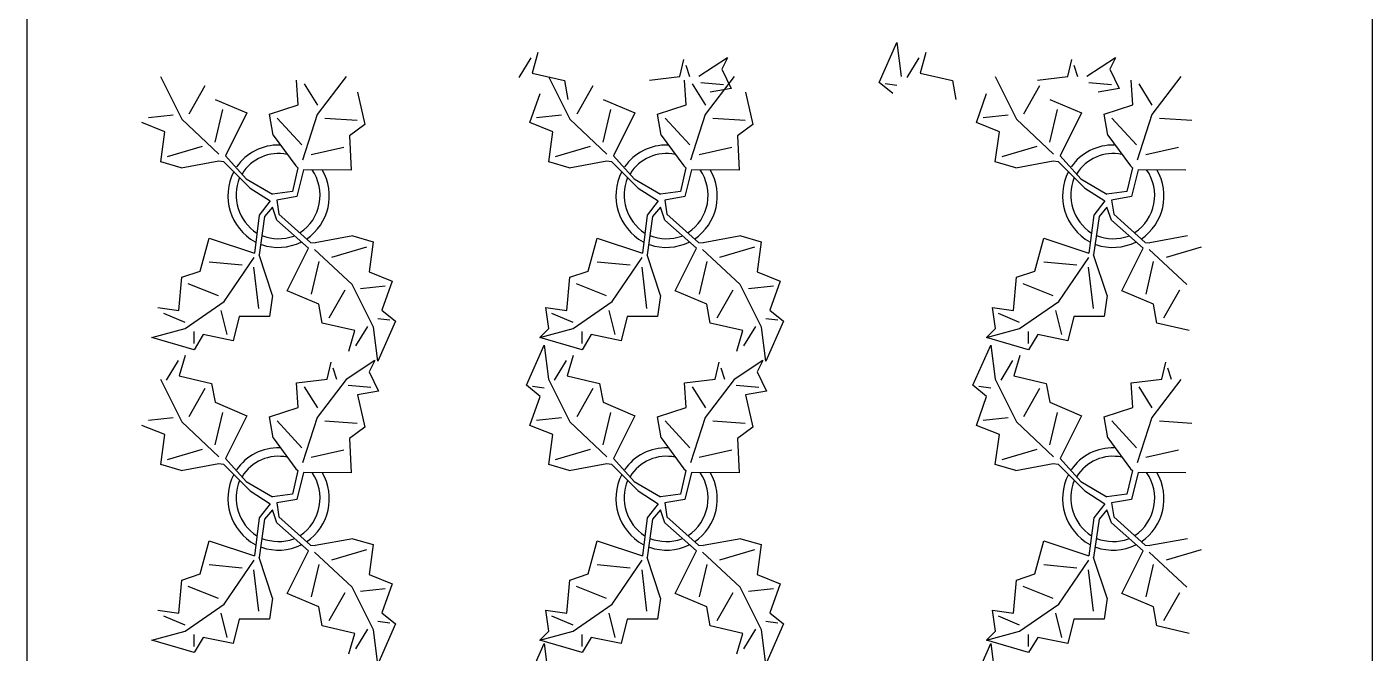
# Model space of a CAD drawing. Header units: inches. Extents: x 8624 to 20537, y 780 to 7738.
# Drawn here: x 17139.8 to 17297.6, y 2654.4 to 2727.8 of the extents above; entities that cross this region are included whole.
import ezdxf

# ---------------------------------------------------------------- set-up
doc = ezdxf.new("R2010")
doc.units = ezdxf.units.IN
doc.header["$MEASUREMENT"] = 0

msp = doc.modelspace()

# ---------------------------------------------------------------- linework, layer by layer
for p, q in [((17139.85, 2729.61), (17139.85, 1318.98)), ((17297.59, 2729.61), (17297.59, 1331.61))]:
    msp.add_line(p, q)
at = {"color": 114, "linetype": 'Continuous'}
for p, q in [((17239.78, 2721.27), (17241.87, 2725.98)), ((17241.87, 2725.98), (17242.38, 2721.98)), ((17199.77, 2724.78), (17199.08, 2722.38)), ((17245.27, 2724.78), (17244.58, 2722.38)), ((17197.58, 2721.88), (17198.97, 2724.18)), ((17216.42, 2721.97), (17216.88, 2723.98)), ((17217.1, 2723.31), (17217.53, 2721.97)), ((17222.02, 2724.17), (17218.65, 2721.96)), ((17222.02, 2724.17), (17221.34, 2722.83)), ((17221.34, 2722.83), (17222.44, 2720.59)), ((17243.08, 2721.88), (17244.47, 2724.18)), ((17261.92, 2721.97), (17262.38, 2723.98)), ((17262.6, 2723.31), (17263.03, 2721.97)), ((17267.52, 2724.17), (17264.15, 2721.96)), ((17267.52, 2724.17), (17266.84, 2722.83)), ((17266.84, 2722.83), (17267.94, 2720.59)), ((17155.51, 2721.98), (17158.02, 2716.98)), ((17171.67, 2718.65), (17171.47, 2721.55)), ((17172.36, 2721.1), (17173.91, 2718.63)), ((17177.29, 2721.96), (17173.9, 2717.51)), ((17199.08, 2722.38), (17202.88, 2721.49)), ((17201.01, 2721.98), (17203.52, 2716.98)), ((17202.88, 2721.49), (17203.28, 2719.29)), ((17212.84, 2721.55), (17216.42, 2721.97)), ((17217.17, 2718.65), (17216.97, 2721.55)), ((17217.86, 2721.1), (17219.41, 2718.63)), ((17218.87, 2721.28), (17221.55, 2721.04)), ((17222.79, 2721.96), (17219.4, 2717.51)), ((17241.38, 2719.97), (17239.78, 2721.27)), ((17240.48, 2721.17), (17241.88, 2720.98)), ((17244.58, 2722.38), (17248.38, 2721.49)), ((17248.38, 2721.49), (17248.78, 2719.29)), ((17253.39, 2721.98), (17255.9, 2716.98)), ((17258.34, 2721.55), (17261.92, 2721.97)), ((17264.37, 2721.28), (17267.05, 2721.04)), ((17269.55, 2718.65), (17269.35, 2721.55)), ((17270.24, 2721.1), (17271.78, 2718.63)), ((17275.16, 2721.96), (17271.78, 2717.51)), ((17160.72, 2720.89), (17158.82, 2717.58)), ((17178.62, 2720.16), (17179.48, 2716.35)), ((17198.83, 2716.57), (17200.02, 2719.97)), ((17206.22, 2720.89), (17204.32, 2717.58)), ((17222.44, 2720.59), (17219.98, 2720.16)), ((17224.12, 2720.16), (17224.98, 2716.35)), ((17251.2, 2716.57), (17252.39, 2719.97)), ((17258.59, 2720.89), (17256.7, 2717.58)), ((17267.94, 2720.59), (17265.48, 2720.16)), ((17161.92, 2719.29), (17165.62, 2717.7)), ((17161.93, 2714.29), (17162.82, 2718.09)), ((17168.31, 2717.55), (17171.67, 2718.65)), ((17207.42, 2719.29), (17211.12, 2717.7)), ((17207.43, 2714.29), (17208.32, 2718.09)), ((17213.81, 2717.55), (17217.17, 2718.65)), ((17259.79, 2719.29), (17263.5, 2717.7)), ((17259.8, 2714.29), (17260.7, 2718.09)), ((17266.19, 2717.55), (17269.55, 2718.65)), ((17156.03, 2715.48), (17153.33, 2716.57)), ((17154.12, 2717.17), (17157.02, 2717.48)), ((17158.02, 2716.98), (17162.37, 2712.87)), ((17165.62, 2717.7), (17163.13, 2712.69)), ((17168.74, 2715.09), (17168.31, 2717.55)), ((17169.2, 2717.1), (17172.09, 2713.95)), ((17173.9, 2717.51), (17172.17, 2712.16)), ((17178.59, 2716.8), (17174.79, 2717.06)), ((17201.53, 2715.48), (17198.83, 2716.57)), ((17199.62, 2717.17), (17202.52, 2717.48)), ((17203.52, 2716.98), (17207.87, 2712.87)), ((17211.12, 2717.7), (17208.63, 2712.69)), ((17214.24, 2715.09), (17213.81, 2717.55)), ((17214.7, 2717.1), (17217.59, 2713.95)), ((17219.4, 2717.51), (17217.67, 2712.16)), ((17224.09, 2716.8), (17220.29, 2717.06)), ((17253.9, 2715.48), (17251.2, 2716.57)), ((17252, 2717.17), (17254.9, 2717.48)), ((17255.9, 2716.98), (17260.24, 2712.87)), ((17263.5, 2717.7), (17261.01, 2712.69)), ((17266.61, 2715.09), (17266.19, 2717.55)), ((17267.08, 2717.1), (17269.96, 2713.95)), ((17271.78, 2717.51), (17270.05, 2712.16)), ((17276.47, 2716.8), (17272.67, 2717.06)), ((17155.54, 2711.98), (17156.03, 2715.48)), ((17168.74, 2715.09), (17171.4, 2711.49)), ((17179.48, 2716.35), (17177.68, 2715.02)), ((17177.68, 2715.02), (17177.88, 2711)), ((17201.04, 2711.98), (17201.53, 2715.48)), ((17214.24, 2715.09), (17216.9, 2711.49)), ((17224.98, 2716.35), (17223.18, 2715.02)), ((17223.18, 2715.02), (17223.38, 2711)), ((17253.41, 2711.98), (17253.9, 2715.48)), ((17266.61, 2715.09), (17269.27, 2711.49)), ((17156.33, 2712.58), (17160.43, 2713.79)), ((17173.19, 2712.82), (17177, 2713.69)), ((17201.83, 2712.58), (17205.93, 2713.79)), ((17218.69, 2712.82), (17222.5, 2713.69)), ((17254.21, 2712.58), (17258.31, 2713.79)), ((17271.07, 2712.82), (17274.88, 2713.69)), ((17157.94, 2711.28), (17155.54, 2711.98)), ((17157.94, 2711.28), (17162.34, 2712.09)), ((17162.34, 2712.09), (17162.9, 2712.03)), ((17162.9, 2712.03), (17166.02, 2708.9)), ((17165.57, 2709.99), (17163.13, 2712.69)), ((17203.44, 2711.28), (17201.04, 2711.98)), ((17203.44, 2711.28), (17207.84, 2712.09)), ((17207.84, 2712.09), (17208.4, 2712.03)), ((17208.4, 2712.03), (17211.52, 2708.9)), ((17211.07, 2709.99), (17208.63, 2712.69)), ((17255.81, 2711.28), (17253.41, 2711.98)), ((17255.81, 2711.28), (17260.21, 2712.09)), ((17260.21, 2712.09), (17260.78, 2712.03)), ((17260.78, 2712.03), (17263.9, 2708.9)), ((17263.44, 2709.99), (17261.01, 2712.69)), ((17171.62, 2711.27), (17170.98, 2708.5)), ((17171.4, 2711.49), (17171.62, 2711.27)), ((17172.29, 2711.04), (17171.5, 2707.89)), ((17177.88, 2711), (17172.29, 2711.04)), ((17217.12, 2711.27), (17216.48, 2708.5)), ((17216.9, 2711.49), (17217.12, 2711.27)), ((17217.79, 2711.04), (17217, 2707.89)), ((17223.38, 2711), (17217.79, 2711.04)), ((17269.49, 2711.27), (17268.85, 2708.5)), ((17269.27, 2711.49), (17269.49, 2711.27)), ((17270.16, 2711.04), (17269.37, 2707.89)), ((17275.75, 2711), (17270.16, 2711.04)), ((17165.57, 2709.99), (17168.63, 2708.19)), ((17166.02, 2708.9), (17168.37, 2707.38)), ((17170.98, 2708.5), (17168.63, 2708.19)), ((17170.98, 2708.5), (17170.98, 2708.5)), ((17211.07, 2709.99), (17214.13, 2708.19)), ((17211.52, 2708.9), (17213.87, 2707.38)), ((17216.48, 2708.5), (17214.13, 2708.19)), ((17216.48, 2708.5), (17216.48, 2708.5)), ((17263.44, 2709.99), (17266.5, 2708.19)), ((17263.9, 2708.9), (17266.24, 2707.38)), ((17268.85, 2708.5), (17266.5, 2708.19)), ((17268.85, 2708.5), (17268.85, 2708.5)), ((17168.37, 2707.38), (17167.09, 2705.72)), ((17171.5, 2707.89), (17169.15, 2707.48)), ((17169.15, 2707.48), (17169.41, 2705.85)), ((17213.87, 2707.38), (17212.59, 2705.72)), ((17217, 2707.89), (17214.65, 2707.48)), ((17214.65, 2707.48), (17214.91, 2705.85)), ((17266.24, 2707.38), (17264.96, 2705.72)), ((17269.37, 2707.89), (17267.03, 2707.48)), ((17267.03, 2707.48), (17267.29, 2705.85)), ((17167.09, 2705.72), (17166.52, 2701.26)), ((17167.72, 2705.55), (17167.07, 2701.07)), ((17168.63, 2706.67), (17167.72, 2705.55)), ((17169.15, 2705.14), (17168.63, 2706.67)), ((17169.41, 2705.85), (17173.1, 2702.53)), ((17212.59, 2705.72), (17212.02, 2701.26)), ((17213.22, 2705.55), (17212.57, 2701.07)), ((17214.13, 2706.67), (17213.22, 2705.55)), ((17214.65, 2705.14), (17214.13, 2706.67)), ((17214.91, 2705.85), (17218.6, 2702.53)), ((17264.96, 2705.72), (17264.39, 2701.26)), ((17265.59, 2705.55), (17264.94, 2701.07)), ((17266.5, 2706.67), (17265.59, 2705.55)), ((17267.03, 2705.14), (17266.5, 2706.67)), ((17267.29, 2705.85), (17270.97, 2702.53)), ((17172.87, 2701.86), (17169.15, 2705.14)), ((17218.37, 2701.86), (17214.65, 2705.14)), ((17270.74, 2701.86), (17267.03, 2705.14)), ((17160.16, 2699.14), (17161.22, 2703.02)), ((17161.22, 2703.02), (17166.52, 2701.26)), ((17173.1, 2702.53), (17173.67, 2702.47)), ((17178.06, 2703.28), (17173.67, 2702.47)), ((17178.06, 2703.28), (17180.47, 2702.58)), ((17180.47, 2702.58), (17179.97, 2699.08)), ((17205.66, 2699.14), (17206.72, 2703.02)), ((17206.72, 2703.02), (17212.02, 2701.26)), ((17218.6, 2702.53), (17219.17, 2702.47)), ((17223.56, 2703.28), (17219.17, 2702.47)), ((17223.56, 2703.28), (17225.97, 2702.58)), ((17225.97, 2702.58), (17225.47, 2699.08)), ((17258.03, 2699.14), (17259.09, 2703.02)), ((17259.09, 2703.02), (17264.39, 2701.26)), ((17270.97, 2702.53), (17271.54, 2702.47)), ((17275.94, 2703.28), (17271.54, 2702.47)), ((17162.98, 2695.6), (17166.51, 2700.75)), ((17168.64, 2696.31), (17167.07, 2701.07)), ((17170.38, 2696.86), (17172.87, 2701.86)), ((17177.98, 2697.58), (17173.59, 2701.68)), ((17179.67, 2701.98), (17175.57, 2700.77)), ((17208.48, 2695.6), (17212.01, 2700.75)), ((17214.14, 2696.31), (17212.57, 2701.07)), ((17215.88, 2696.86), (17218.37, 2701.86)), ((17223.48, 2697.58), (17219.09, 2701.68)), ((17225.17, 2701.98), (17221.07, 2700.77)), ((17260.86, 2695.6), (17264.38, 2700.75)), ((17266.52, 2696.31), (17264.94, 2701.07)), ((17268.25, 2696.86), (17270.74, 2701.86)), ((17275.85, 2697.58), (17271.46, 2701.68)), ((17277.54, 2701.98), (17273.44, 2700.77)), ((17158.03, 2698.43), (17160.16, 2699.14)), ((17165.11, 2699.84), (17161.22, 2700.2)), ((17166.44, 2699.61), (17167.01, 2694.77)), ((17174.07, 2700.27), (17173.18, 2696.46)), ((17179.97, 2699.08), (17182.68, 2697.99)), ((17203.53, 2698.43), (17205.66, 2699.14)), ((17210.61, 2699.84), (17206.72, 2700.2)), ((17211.94, 2699.61), (17212.51, 2694.77)), ((17219.57, 2700.27), (17218.68, 2696.46)), ((17225.47, 2699.08), (17228.18, 2697.99)), ((17255.91, 2698.43), (17258.03, 2699.14)), ((17262.98, 2699.84), (17259.09, 2700.2)), ((17264.31, 2699.61), (17264.89, 2694.77)), ((17271.94, 2700.27), (17271.05, 2696.46)), ((17157.68, 2694.54), (17158.03, 2698.43)), ((17158.74, 2697.72), (17162.28, 2696.31)), ((17180.49, 2692.58), (17177.98, 2697.58)), ((17182.68, 2697.99), (17181.48, 2694.58)), ((17203.18, 2694.54), (17203.53, 2698.43)), ((17204.24, 2697.72), (17207.78, 2696.31)), ((17225.99, 2692.58), (17223.48, 2697.58)), ((17228.18, 2697.99), (17226.98, 2694.58)), ((17255.56, 2694.54), (17255.91, 2698.43)), ((17256.62, 2697.72), (17260.15, 2696.31)), ((17168.64, 2696.31), (17168.29, 2693.83)), ((17174.08, 2695.27), (17170.38, 2696.86)), ((17175.29, 2693.67), (17177.18, 2696.97)), ((17181.88, 2697.38), (17178.98, 2697.08)), ((17214.14, 2696.31), (17213.79, 2693.83)), ((17219.58, 2695.27), (17215.88, 2696.86)), ((17220.79, 2693.67), (17222.68, 2696.97)), ((17227.38, 2697.38), (17224.48, 2697.08)), ((17266.52, 2696.31), (17266.16, 2693.83)), ((17271.96, 2695.27), (17268.25, 2696.86)), ((17273.16, 2693.67), (17275.05, 2696.97)), ((17155.21, 2694.89), (17157.68, 2694.54)), ((17158.39, 2692.42), (17162.98, 2695.6)), ((17163.34, 2691.71), (17162.63, 2694.54)), ((17174.49, 2693.07), (17174.08, 2695.27)), ((17181.48, 2694.58), (17183.09, 2693.29)), ((17200.71, 2694.89), (17203.18, 2694.54)), ((17201.06, 2692.42), (17200.71, 2694.89)), ((17203.89, 2692.42), (17208.48, 2695.6)), ((17208.84, 2691.71), (17208.13, 2694.54)), ((17219.99, 2693.07), (17219.58, 2695.27)), ((17226.98, 2694.58), (17228.59, 2693.29)), ((17253.08, 2694.89), (17255.56, 2694.54)), ((17253.43, 2692.42), (17253.08, 2694.89)), ((17256.26, 2692.42), (17260.86, 2695.6)), ((17261.21, 2691.71), (17260.5, 2694.54)), ((17272.36, 2693.07), (17271.96, 2695.27)), ((17158.39, 2693.12), (17155.91, 2694.19)), ((17164.75, 2693.83), (17164.05, 2691)), ((17168.29, 2693.83), (17164.75, 2693.83)), ((17178.29, 2692.18), (17174.49, 2693.07)), ((17182.39, 2693.39), (17180.99, 2693.58)), ((17183.09, 2693.29), (17181, 2688.58)), ((17203.89, 2693.12), (17201.41, 2694.19)), ((17210.25, 2693.83), (17209.55, 2691)), ((17213.79, 2693.83), (17210.25, 2693.83)), ((17223.79, 2692.18), (17219.99, 2693.07)), ((17227.89, 2693.39), (17226.49, 2693.58)), ((17228.59, 2693.29), (17226.5, 2688.58)), ((17256.26, 2693.12), (17253.79, 2694.19)), ((17262.63, 2693.83), (17261.92, 2691)), ((17266.16, 2693.83), (17262.63, 2693.83)), ((17276.16, 2692.18), (17272.36, 2693.07)), ((17154.5, 2691.36), (17158.39, 2692.42)), ((17159.45, 2689.94), (17154.5, 2691.36)), ((17159.45, 2690.65), (17159.45, 2692.06)), ((17160.51, 2691.71), (17159.45, 2689.94)), ((17164.05, 2691), (17160.51, 2691.71)), ((17177.59, 2689.77), (17178.29, 2692.18)), ((17179.79, 2692.68), (17178.39, 2690.38)), ((17181, 2688.58), (17180.49, 2692.58)), ((17200, 2691.36), (17203.89, 2692.42)), ((17200, 2691.36), (17201.06, 2692.42)), ((17204.95, 2689.94), (17200, 2691.36)), ((17204.95, 2690.65), (17204.95, 2692.06)), ((17206.01, 2691.71), (17204.95, 2689.94)), ((17209.55, 2691), (17206.01, 2691.71)), ((17223.09, 2689.77), (17223.79, 2692.18)), ((17225.29, 2692.68), (17223.89, 2690.38)), ((17226.5, 2688.58), (17225.99, 2692.58)), ((17252.37, 2691.36), (17256.26, 2692.42)), ((17252.37, 2691.36), (17253.43, 2692.42)), ((17257.32, 2689.94), (17252.37, 2691.36)), ((17257.32, 2690.65), (17257.32, 2692.06)), ((17258.38, 2691.71), (17257.32, 2689.94)), ((17261.92, 2691), (17258.38, 2691.71)), ((17198.42, 2685.77), (17200.5, 2690.48)), ((17200.5, 2690.48), (17201.01, 2686.48)), ((17250.79, 2685.77), (17252.88, 2690.48)), ((17252.88, 2690.48), (17253.39, 2686.48)), ((17156.21, 2686.38), (17157.61, 2688.68)), ((17158.41, 2689.28), (17157.71, 2686.88)), ((17175.05, 2686.47), (17175.52, 2688.48)), ((17180.66, 2688.67), (17177.29, 2686.46)), ((17180.66, 2688.67), (17179.98, 2687.33)), ((17201.71, 2686.38), (17203.11, 2688.68)), ((17203.91, 2689.28), (17203.21, 2686.88)), ((17220.55, 2686.47), (17221.02, 2688.48)), ((17226.16, 2688.67), (17222.79, 2686.46)), ((17226.16, 2688.67), (17225.48, 2687.33)), ((17254.09, 2686.38), (17255.48, 2688.68)), ((17256.28, 2689.28), (17255.59, 2686.88)), ((17272.93, 2686.47), (17273.39, 2688.48)), ((17155.51, 2686.48), (17158.02, 2681.48)), ((17157.71, 2686.88), (17161.51, 2685.99)), ((17171.47, 2686.05), (17175.05, 2686.47)), ((17177.29, 2686.46), (17173.9, 2682.01)), ((17175.73, 2687.81), (17176.17, 2686.47)), ((17179.98, 2687.33), (17181.08, 2685.09)), ((17201.01, 2686.48), (17203.52, 2681.48)), ((17203.21, 2686.88), (17207.01, 2685.99)), ((17216.97, 2686.05), (17220.55, 2686.47)), ((17222.79, 2686.46), (17219.4, 2682.01)), ((17221.23, 2687.81), (17221.67, 2686.47)), ((17225.48, 2687.33), (17226.58, 2685.09)), ((17253.39, 2686.48), (17255.9, 2681.48)), ((17255.59, 2686.88), (17259.39, 2685.99)), ((17269.35, 2686.05), (17272.93, 2686.47)), ((17275.16, 2686.46), (17271.78, 2682.01)), ((17273.61, 2687.81), (17274.04, 2686.47)), ((17160.72, 2685.39), (17158.82, 2682.08)), ((17161.51, 2685.99), (17161.92, 2683.79)), ((17171.67, 2683.15), (17171.47, 2686.05)), ((17172.36, 2685.6), (17173.91, 2683.13)), ((17177.51, 2685.78), (17180.19, 2685.54)), ((17181.08, 2685.09), (17178.62, 2684.66)), ((17200.02, 2684.47), (17198.42, 2685.77)), ((17199.12, 2685.67), (17200.52, 2685.48)), ((17206.22, 2685.39), (17204.32, 2682.08)), ((17207.01, 2685.99), (17207.42, 2683.79)), ((17217.17, 2683.15), (17216.97, 2686.05)), ((17217.86, 2685.6), (17219.41, 2683.13)), ((17223.01, 2685.78), (17225.69, 2685.54)), ((17226.58, 2685.09), (17224.12, 2684.66)), ((17252.39, 2684.47), (17250.79, 2685.77)), ((17251.49, 2685.67), (17252.89, 2685.48)), ((17258.59, 2685.39), (17256.7, 2682.08)), ((17259.39, 2685.99), (17259.79, 2683.79)), ((17269.55, 2683.15), (17269.35, 2686.05)), ((17270.24, 2685.6), (17271.78, 2683.13)), ((17161.92, 2683.79), (17165.62, 2682.2)), ((17178.62, 2684.66), (17179.48, 2680.85)), ((17198.83, 2681.07), (17200.02, 2684.47)), ((17207.42, 2683.79), (17211.12, 2682.2)), ((17224.12, 2684.66), (17224.98, 2680.85)), ((17251.2, 2681.07), (17252.39, 2684.47)), ((17259.79, 2683.79), (17263.5, 2682.2)), ((17154.12, 2681.67), (17157.02, 2681.98)), ((17161.93, 2678.79), (17162.82, 2682.59)), ((17165.62, 2682.2), (17163.13, 2677.19)), ((17168.31, 2682.05), (17171.67, 2683.15)), ((17168.74, 2679.59), (17168.31, 2682.05)), ((17173.9, 2682.01), (17172.17, 2676.66)), ((17199.62, 2681.67), (17202.52, 2681.98)), ((17207.43, 2678.79), (17208.32, 2682.59)), ((17211.12, 2682.2), (17208.63, 2677.19)), ((17213.81, 2682.05), (17217.17, 2683.15)), ((17214.24, 2679.59), (17213.81, 2682.05)), ((17219.4, 2682.01), (17217.67, 2676.66)), ((17252, 2681.67), (17254.9, 2681.98)), ((17259.8, 2678.79), (17260.7, 2682.59)), ((17263.5, 2682.2), (17261.01, 2677.19)), ((17266.19, 2682.05), (17269.55, 2683.15)), ((17266.61, 2679.59), (17266.19, 2682.05)), ((17271.78, 2682.01), (17270.05, 2676.66)), ((17156.03, 2679.98), (17153.33, 2681.07)), ((17158.02, 2681.48), (17162.37, 2677.37)), ((17169.2, 2681.6), (17172.09, 2678.45)), ((17178.59, 2681.3), (17174.79, 2681.56)), ((17179.48, 2680.85), (17177.68, 2679.52)), ((17201.53, 2679.98), (17198.83, 2681.07)), ((17203.52, 2681.48), (17207.87, 2677.37)), ((17214.7, 2681.6), (17217.59, 2678.45)), ((17224.09, 2681.3), (17220.29, 2681.56)), ((17224.98, 2680.85), (17223.18, 2679.52)), ((17253.9, 2679.98), (17251.2, 2681.07)), ((17255.9, 2681.48), (17260.24, 2677.37)), ((17267.08, 2681.6), (17269.96, 2678.45)), ((17276.47, 2681.3), (17272.67, 2681.56)), ((17155.54, 2676.48), (17156.03, 2679.98)), ((17168.74, 2679.59), (17171.4, 2675.99)), ((17177.68, 2679.52), (17177.88, 2675.5)), ((17201.04, 2676.48), (17201.53, 2679.98)), ((17214.24, 2679.59), (17216.9, 2675.99)), ((17223.18, 2679.52), (17223.38, 2675.5)), ((17253.41, 2676.48), (17253.9, 2679.98)), ((17266.61, 2679.59), (17269.27, 2675.99)), ((17156.33, 2677.08), (17160.43, 2678.29)), ((17165.57, 2674.49), (17163.13, 2677.19)), ((17173.19, 2677.32), (17177, 2678.19)), ((17201.83, 2677.08), (17205.93, 2678.29)), ((17211.07, 2674.49), (17208.63, 2677.19)), ((17218.69, 2677.32), (17222.5, 2678.19)), ((17254.21, 2677.08), (17258.31, 2678.29)), ((17263.44, 2674.49), (17261.01, 2677.19)), ((17271.07, 2677.32), (17274.88, 2678.19)), ((17157.94, 2675.78), (17155.54, 2676.48)), ((17157.94, 2675.78), (17162.34, 2676.59)), ((17162.34, 2676.59), (17162.9, 2676.53)), ((17162.9, 2676.53), (17166.02, 2673.4)), ((17171.62, 2675.77), (17170.98, 2673)), ((17171.4, 2675.99), (17171.62, 2675.77)), ((17172.29, 2675.54), (17171.5, 2672.39)), ((17177.88, 2675.5), (17172.29, 2675.54)), ((17203.44, 2675.78), (17201.04, 2676.48)), ((17203.44, 2675.78), (17207.84, 2676.59)), ((17207.84, 2676.59), (17208.4, 2676.53)), ((17208.4, 2676.53), (17211.52, 2673.4)), ((17217.12, 2675.77), (17216.48, 2673)), ((17216.9, 2675.99), (17217.12, 2675.77)), ((17217.79, 2675.54), (17217, 2672.39)), ((17223.38, 2675.5), (17217.79, 2675.54)), ((17255.81, 2675.78), (17253.41, 2676.48)), ((17255.81, 2675.78), (17260.21, 2676.59)), ((17260.21, 2676.59), (17260.78, 2676.53)), ((17260.78, 2676.53), (17263.9, 2673.4)), ((17269.49, 2675.77), (17268.85, 2673)), ((17269.27, 2675.99), (17269.49, 2675.77)), ((17270.16, 2675.54), (17269.37, 2672.39)), ((17275.75, 2675.5), (17270.16, 2675.54)), ((17165.57, 2674.49), (17168.63, 2672.69)), ((17211.07, 2674.49), (17214.13, 2672.69)), ((17263.44, 2674.49), (17266.5, 2672.69)), ((17166.02, 2673.4), (17168.37, 2671.88)), ((17170.98, 2673), (17168.63, 2672.69)), ((17171.5, 2672.39), (17169.15, 2671.98)), ((17170.98, 2673), (17170.98, 2673)), ((17211.52, 2673.4), (17213.87, 2671.88)), ((17216.48, 2673), (17214.13, 2672.69)), ((17217, 2672.39), (17214.65, 2671.98)), ((17216.48, 2673), (17216.48, 2673)), ((17263.9, 2673.4), (17266.24, 2671.88)), ((17268.85, 2673), (17266.5, 2672.69)), ((17269.37, 2672.39), (17267.03, 2671.98)), ((17268.85, 2673), (17268.85, 2673)), ((17168.37, 2671.88), (17167.09, 2670.22)), ((17168.63, 2671.17), (17167.72, 2670.05)), ((17169.15, 2669.64), (17168.63, 2671.17)), ((17169.15, 2671.98), (17169.41, 2670.35)), ((17213.87, 2671.88), (17212.59, 2670.22)), ((17214.13, 2671.17), (17213.22, 2670.05)), ((17214.65, 2669.64), (17214.13, 2671.17)), ((17214.65, 2671.98), (17214.91, 2670.35)), ((17266.24, 2671.88), (17264.96, 2670.22)), ((17266.5, 2671.17), (17265.59, 2670.05)), ((17267.03, 2669.64), (17266.5, 2671.17)), ((17267.03, 2671.98), (17267.29, 2670.35)), ((17167.09, 2670.22), (17166.52, 2665.76)), ((17167.72, 2670.05), (17167.07, 2665.57)), ((17172.87, 2666.36), (17169.15, 2669.64)), ((17169.41, 2670.35), (17173.1, 2667.03)), ((17212.59, 2670.22), (17212.02, 2665.76)), ((17213.22, 2670.05), (17212.57, 2665.57)), ((17218.37, 2666.36), (17214.65, 2669.64)), ((17214.91, 2670.35), (17218.6, 2667.03)), ((17264.96, 2670.22), (17264.39, 2665.76)), ((17265.59, 2670.05), (17264.94, 2665.57)), ((17270.74, 2666.36), (17267.03, 2669.64)), ((17267.29, 2670.35), (17270.97, 2667.03)), ((17160.16, 2663.64), (17161.22, 2667.52)), ((17161.22, 2667.52), (17166.52, 2665.76)), ((17178.06, 2667.78), (17173.67, 2666.97)), ((17178.06, 2667.78), (17180.47, 2667.08)), ((17205.66, 2663.64), (17206.72, 2667.52)), ((17206.72, 2667.52), (17212.02, 2665.76)), ((17223.56, 2667.78), (17219.17, 2666.97)), ((17223.56, 2667.78), (17225.97, 2667.08)), ((17258.03, 2663.64), (17259.09, 2667.52)), ((17259.09, 2667.52), (17264.39, 2665.76)), ((17275.94, 2667.78), (17271.54, 2666.97)), ((17170.38, 2661.36), (17172.87, 2666.36)), ((17173.1, 2667.03), (17173.67, 2666.97)), ((17177.98, 2662.08), (17173.59, 2666.18)), ((17179.67, 2666.48), (17175.57, 2665.27)), ((17180.47, 2667.08), (17179.97, 2663.58)), ((17215.88, 2661.36), (17218.37, 2666.36)), ((17218.6, 2667.03), (17219.17, 2666.97)), ((17223.48, 2662.08), (17219.09, 2666.18)), ((17225.17, 2666.48), (17221.07, 2665.27)), ((17225.97, 2667.08), (17225.47, 2663.58)), ((17268.25, 2661.36), (17270.74, 2666.36)), ((17270.97, 2667.03), (17271.54, 2666.97)), ((17275.85, 2662.08), (17271.46, 2666.18)), ((17277.54, 2666.48), (17273.44, 2665.27)), ((17165.11, 2664.34), (17161.22, 2664.7)), ((17162.98, 2660.1), (17166.51, 2665.25)), ((17168.64, 2660.81), (17167.07, 2665.57)), ((17174.07, 2664.77), (17173.18, 2660.96)), ((17210.61, 2664.34), (17206.72, 2664.7)), ((17208.48, 2660.1), (17212.01, 2665.25)), ((17214.14, 2660.81), (17212.57, 2665.57)), ((17219.57, 2664.77), (17218.68, 2660.96)), ((17262.98, 2664.34), (17259.09, 2664.7)), ((17260.86, 2660.1), (17264.38, 2665.25)), ((17266.52, 2660.81), (17264.94, 2665.57)), ((17271.94, 2664.77), (17271.05, 2660.96)), ((17157.68, 2659.04), (17158.03, 2662.93)), ((17158.03, 2662.93), (17160.16, 2663.64)), ((17166.44, 2664.11), (17167.01, 2659.27)), ((17179.97, 2663.58), (17182.68, 2662.49)), ((17203.18, 2659.04), (17203.53, 2662.93)), ((17203.53, 2662.93), (17205.66, 2663.64)), ((17211.94, 2664.11), (17212.51, 2659.27)), ((17225.47, 2663.58), (17228.18, 2662.49)), ((17255.56, 2659.04), (17255.91, 2662.93)), ((17255.91, 2662.93), (17258.03, 2663.64)), ((17264.31, 2664.11), (17264.89, 2659.27)), ((17158.74, 2662.22), (17162.28, 2660.81)), ((17174.08, 2659.77), (17170.38, 2661.36)), ((17175.29, 2658.17), (17177.18, 2661.47)), ((17180.49, 2657.08), (17177.98, 2662.08)), ((17181.88, 2661.88), (17178.98, 2661.58)), ((17182.68, 2662.49), (17181.48, 2659.08)), ((17204.24, 2662.22), (17207.78, 2660.81)), ((17219.58, 2659.77), (17215.88, 2661.36)), ((17220.79, 2658.17), (17222.68, 2661.47)), ((17225.99, 2657.08), (17223.48, 2662.08)), ((17227.38, 2661.88), (17224.48, 2661.58)), ((17228.18, 2662.49), (17226.98, 2659.08)), ((17256.62, 2662.22), (17260.15, 2660.81)), ((17271.96, 2659.77), (17268.25, 2661.36)), ((17273.16, 2658.17), (17275.05, 2661.47)), ((17158.39, 2656.92), (17162.98, 2660.1)), ((17168.64, 2660.81), (17168.29, 2658.33)), ((17174.49, 2657.57), (17174.08, 2659.77)), ((17203.89, 2656.92), (17208.48, 2660.1)), ((17214.14, 2660.81), (17213.79, 2658.33)), ((17219.99, 2657.57), (17219.58, 2659.77)), ((17256.26, 2656.92), (17260.86, 2660.1)), ((17266.52, 2660.81), (17266.16, 2658.33)), ((17272.36, 2657.57), (17271.96, 2659.77)), ((17155.21, 2659.39), (17157.68, 2659.04)), ((17158.39, 2657.62), (17155.91, 2658.69)), ((17163.34, 2656.21), (17162.63, 2659.04)), ((17164.75, 2658.33), (17164.05, 2655.5)), ((17168.29, 2658.33), (17164.75, 2658.33)), ((17182.39, 2657.89), (17180.99, 2658.08)), ((17181.48, 2659.08), (17183.09, 2657.79)), ((17200.71, 2659.39), (17203.18, 2659.04)), ((17201.06, 2656.92), (17200.71, 2659.39)), ((17203.89, 2657.62), (17201.41, 2658.69)), ((17208.84, 2656.21), (17208.13, 2659.04)), ((17210.25, 2658.33), (17209.55, 2655.5)), ((17213.79, 2658.33), (17210.25, 2658.33)), ((17227.89, 2657.89), (17226.49, 2658.08)), ((17226.98, 2659.08), (17228.59, 2657.79)), ((17253.08, 2659.39), (17255.56, 2659.04)), ((17253.43, 2656.92), (17253.08, 2659.39)), ((17256.26, 2657.62), (17253.79, 2658.69)), ((17261.21, 2656.21), (17260.5, 2659.04)), ((17262.63, 2658.33), (17261.92, 2655.5)), ((17266.16, 2658.33), (17262.63, 2658.33)), ((17154.5, 2655.86), (17158.39, 2656.92)), ((17159.45, 2655.15), (17159.45, 2656.56)), ((17178.29, 2656.68), (17174.49, 2657.57)), ((17177.59, 2654.27), (17178.29, 2656.68)), ((17179.79, 2657.18), (17178.39, 2654.88)), ((17181, 2653.08), (17180.49, 2657.08)), ((17183.09, 2657.79), (17181, 2653.08)), ((17200, 2655.86), (17203.89, 2656.92)), ((17200, 2655.86), (17201.06, 2656.92)), ((17204.95, 2655.15), (17204.95, 2656.56)), ((17223.79, 2656.68), (17219.99, 2657.57)), ((17223.09, 2654.27), (17223.79, 2656.68)), ((17225.29, 2657.18), (17223.89, 2654.88)), ((17226.5, 2653.08), (17225.99, 2657.08)), ((17228.59, 2657.79), (17226.5, 2653.08)), ((17252.37, 2655.86), (17256.26, 2656.92)), ((17252.37, 2655.86), (17253.43, 2656.92)), ((17257.32, 2655.15), (17257.32, 2656.56)), ((17276.16, 2656.68), (17272.36, 2657.57)), ((17159.45, 2654.44), (17154.5, 2655.86)), ((17160.51, 2656.21), (17159.45, 2654.44)), ((17164.05, 2655.5), (17160.51, 2656.21)), ((17198.42, 2650.77), (17200.5, 2655.48)), ((17204.95, 2654.44), (17200, 2655.86)), ((17200.5, 2655.48), (17201.01, 2651.48)), ((17206.01, 2656.21), (17204.95, 2654.44)), ((17209.55, 2655.5), (17206.01, 2656.21)), ((17250.79, 2650.77), (17252.88, 2655.48)), ((17257.32, 2654.44), (17252.37, 2655.86)), ((17252.88, 2655.48), (17253.39, 2651.48)), ((17258.38, 2656.21), (17257.32, 2654.44)), ((17261.92, 2655.5), (17258.38, 2656.21))]:
    msp.add_line(p, q, dxfattribs=at)
for centre, radius, start, end in [((17169.35, 2707.94), 6, 88.6147, 145.1169), ((17214.85, 2707.94), 6, 88.6147, 145.1169), ((17267.22, 2707.94), 6, 88.6147, 145.1169), ((17169.35, 2707.94), 5, 78.1647, 148.6725), ((17214.85, 2707.94), 5, 78.1647, 148.6725), ((17267.22, 2707.94), 5, 78.1647, 148.6725), ((17169.57, 2707.99), 6.15, 152.5812, 241.2714), ((17169.67, 2708.08), 5.29, 157.3711, 237.472), ((17168.98, 2708.03), 5.25, 303.8219, 34.9414), ((17169.18, 2707.97), 6.13, 304.3757, 30.1028), ((17215.07, 2707.99), 6.15, 152.5812, 241.2714), ((17215.17, 2708.08), 5.29, 157.3711, 237.472), ((17214.48, 2708.03), 5.25, 303.8219, 34.9414), ((17214.68, 2707.97), 6.13, 304.3757, 30.1028), ((17267.44, 2707.99), 6.15, 152.5812, 241.2714), ((17267.55, 2708.08), 5.29, 157.3711, 237.472), ((17266.85, 2708.03), 5.25, 303.8219, 34.9414), ((17267.06, 2707.97), 6.13, 304.3757, 30.1028), ((17169.32, 2708.07), 6.13, 251.2017, 296.0918), ((17169.35, 2708.23), 5.28, 248.4094, 290.0301), ((17214.82, 2708.07), 6.13, 251.2017, 296.0918), ((17214.85, 2708.23), 5.28, 248.4094, 290.0301), ((17267.19, 2708.07), 6.13, 251.2017, 296.0918), ((17267.22, 2708.23), 5.28, 248.4094, 290.0301), ((17169.35, 2672.44), 6, 88.6147, 145.1169), ((17169.35, 2672.44), 5, 78.1647, 148.6725), ((17214.85, 2672.44), 6, 88.6147, 145.1169), ((17214.85, 2672.44), 5, 78.1647, 148.6725), ((17267.22, 2672.44), 6, 88.6147, 145.1169), ((17267.22, 2672.44), 5, 78.1647, 148.6725), ((17168.98, 2672.53), 5.25, 303.8219, 34.9414), ((17169.18, 2672.47), 6.13, 304.3757, 30.1028), ((17214.48, 2672.53), 5.25, 303.8219, 34.9414), ((17214.68, 2672.47), 6.13, 304.3757, 30.1028), ((17266.85, 2672.53), 5.25, 303.8219, 34.9414), ((17267.06, 2672.47), 6.13, 304.3757, 30.1028), ((17169.57, 2672.49), 6.15, 152.5812, 241.2714), ((17169.67, 2672.58), 5.29, 157.3711, 237.472), ((17215.07, 2672.49), 6.15, 152.5812, 241.2714), ((17215.17, 2672.58), 5.29, 157.3711, 237.472), ((17267.44, 2672.49), 6.15, 152.5812, 241.2714), ((17267.55, 2672.58), 5.29, 157.3711, 237.472), ((17169.35, 2672.73), 5.28, 248.4094, 290.0301), ((17214.85, 2672.73), 5.28, 248.4094, 290.0301), ((17267.22, 2672.73), 5.28, 248.4094, 290.0301), ((17169.32, 2672.57), 6.13, 251.2017, 296.0918), ((17214.82, 2672.57), 6.13, 251.2017, 296.0918), ((17267.19, 2672.57), 6.13, 251.2017, 296.0918)]:
    msp.add_arc(centre, radius, start, end, dxfattribs=at)

doc.saveas('drawing.dxf')
